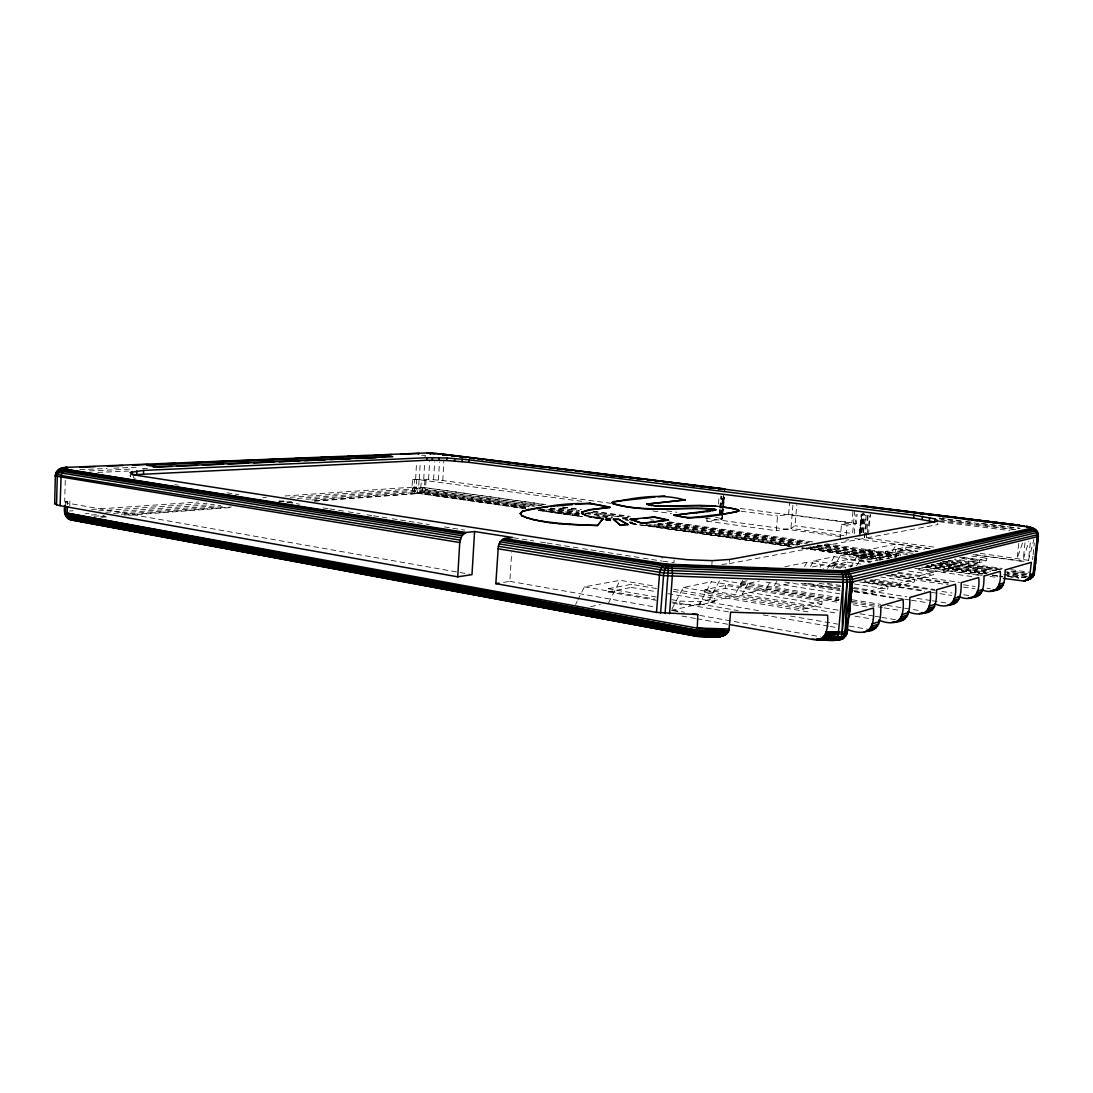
<?xml version="1.0" encoding="UTF-8"?>
<svg xmlns="http://www.w3.org/2000/svg" width="1093" height="1093" viewBox="0 0 1093 1093"><rect width="100%" height="100%" fill="white"/><g stroke="black" fill="none" stroke-linecap="round" stroke-linejoin="round"><path stroke-width="0.75" stroke-dasharray="5 3.75" d="M65.266 480.346L64.706 501.386L69.884 501.059L69.665 509.338M65.717 504.898L65.799 501.578L69.884 501.059M67.397 504.597L67.493 501.277M581.859 501.318L416.652 479.39L416.228 487.068L417.963 493.503L314.251 501.25M130.518 473.57L130.409 476.808L129.889 475.742M133.742 474.676L133.633 477.942L137.937 478.775M611.233 503.367L442.761 480.524L428.606 479.308L412.58 479.458C412.444 483.816 410.326 491.877 416.337 493.544M314.757 500.717L417.075 493.503C412.771 490.402 414.411 483.789 414.425 479.39L416.652 479.39M415.641 479.253L416.529 463.008M290.151 497.315L417.157 488.598L418.674 487.136L419.097 479.472M419.302 479.13L420.204 462.913M426.202 480.087L425.122 490.675L421.802 493.79L523.137 508.286L419.972 493.599L421.625 479.622M423.729 479.144L424.63 462.967M525.774 508.122L422.759 493.517C418.92 494.473 427.527 482.437 424.043 479.841M428.606 479.308L429.604 461.533M433.62 479.608L434.631 461.833M438.443 480.032L439.454 462.243M442.761 480.524L443.867 461.096M503.613 582.364L509.844 581.339L511.661 552.675M721.763 515.117L722.077 510.171M722.5 503.572L723.019 495.32M722.473 515.404L722.883 508.914M722.992 507.289L723.716 495.935M720.683 514.858L721.025 509.857M721.134 508.177L721.926 496.509M656.36 600.303L608.05 591.9L608.282 588.731L631.508 584.318L656.551 588.553M723.634 503.695L724.112 496.96L723.498 503.6M863.142 532.633L864.467 514.052M866.148 515.199L864.549 537.811L936.824 547.484M608.05 591.9L631.289 587.419L631.508 584.318M667.891 561.87L661.852 561.051L662.167 556.884M722.664 515.677L721.817 519.161L706.816 521.156L707.062 517.973M723.17 508.983L722.787 514.011L723.238 509.065M723.293 507.302L724.058 497.247M860.027 536.021L861.694 514.216M868.074 515.459L866.394 537.975L870.206 514.748M674.149 559.876L673.944 562.676L669.408 562.062M673.247 591.368L714.986 598.418L714.726 601.628L699.971 604.989L679.682 604.347L679.942 601.082L671.608 599.647M699.971 604.989L700.217 601.737L714.986 598.418M704.78 592.789L705.026 589.687L725.465 585.356L822.114 601.095L821.84 604.238L803 609.225L704.78 592.789L725.233 588.389L821.84 604.238M711.83 564.821L712.171 560.641M718.484 503.996L719.126 495.826M723.484 507.289L724.263 497.37M719.74 509.516L719.071 517.973L722.405 519.038L722.692 515.705M719.877 507.821L720.833 495.99M722.623 509.051L721.817 519.161L723.088 505.704M722.76 507.371L723.703 495.566M725.233 588.389L725.465 585.356M721.886 564.453L729.345 563.578L729.687 559.452M839.137 599.661L835.995 600.494L740.617 585.069L740.863 582.104L747.134 580.766M861.612 532.742L863.224 513.027M723.388 507.398L724.222 497.424M706.816 521.156L776.303 530.72L777.547 516.005L788.613 514.475L851.925 522.727L853.223 508.45M788.613 514.475L789.679 502.083M792.931 505.103L790.922 528.425L776.303 530.72M843.974 535.625L790.922 528.425L794.994 525.774L796.797 504.734M803 609.225L803.273 606L822.114 601.095M840.544 568.251L820.378 565.259L820.133 567.95L823.494 568.456M845.777 567.322L832.292 565.327L832.524 562.676L847.444 559.52L870.684 562.895M721.845 515.199L722.282 510.376M722.856 503.941L723.593 495.894M840.134 539.491L841.487 524.408L851.925 522.727M835.995 600.494L836.282 597.406L840.995 596.177M846.146 535.215L847.061 525.146L856.27 523.629L857.131 514.216M832.292 565.327L847.212 562.116L847.444 559.52M854.712 510.363L852.595 533.521L794.994 525.774M854.207 533.753L855.983 514.42M859.289 534.436L861.147 514.229M860.369 532.701L862.09 514.325M871.886 561.611L858.511 559.684L858.743 557.129L872.624 554.192L896.151 557.512M868.47 534.832L870.329 514.762M872.624 554.192L872.392 556.692L858.511 559.684M871.954 593.376L872.228 590.411L888.022 586.244L887.748 589.141L871.954 593.376L853.619 590.507M723.252 504.023L724.044 495.607M914.035 551.856L895.645 549.314L885.508 551.459L885.275 553.919L895.413 551.733L907.122 553.359M895.413 551.733L895.645 549.314M912.682 553.331L897.681 551.255L897.913 548.836L905.947 547.128L924.487 549.67M899.662 585.957L899.935 583.102L914.513 579.263L914.254 582.05L899.662 585.957L864.454 580.602M897.681 551.255L905.714 549.519L905.947 547.128M933.764 572.035L920.183 575.574L919.923 578.306L933.504 574.713L933.764 572.035L915.51 569.385M943.792 571.994L944.051 569.357L956.662 566.078L956.402 568.661L943.792 571.994L918.707 568.374M977.552 560.641L968.343 563.032L968.097 565.573L977.292 563.141L977.552 560.641L959.162 558.099M979.342 562.594L979.601 560.108L986.87 558.222L986.624 560.682L979.342 562.594L954.353 559.124M980.353 553.386L1028.472 560.326L1030.535 540.311M1032.571 559.684L1032.926 556.323M1033.09 554.657L1034.306 542.934M859.508 532.756L861.448 514.229M1018.758 543.467L1017.2 558.386L1022.72 542.347M1025.002 542.702L1023.28 559.315L1028.732 541.663M720.806 514.926L721.325 510.021M722.022 503.477L722.883 495.293M860.519 532.769L862.951 513.041M861.83 532.605L864.112 514.052M720.096 509.707L719.071 517.973L715.696 517.522M720.301 508.054L721.735 496.468M863.429 532.878L865.752 515.186M867.76 515.431L864.549 537.811L862.787 537.701M425.054 456.642L425.341 455.316L421.092 455.248L420.668 456.587M1028.472 560.326L1033.91 539.395M575.615 604.429L577.09 601.492M577.814 600.03L584.427 586.845L620.073 580.315L655.213 586.217M608.541 602.953L620.073 580.315M671.99 608.938L683.316 587.487L711.42 581.749L838.345 602.352M671.239 610.372L699.561 603.951L711.42 581.749M758.528 610.604L708.141 601.997L719.932 580.014M742.721 580.424L734.223 596.081L708.141 601.997M838.126 610.167L742.133 594.291L749.812 580.178M742.133 594.291L766.22 588.826L770.264 581.476M776.768 581.339L773.543 587.16L792.685 582.815M804.557 566.502L806.935 562.253L845.75 568.018M810.514 566.502L813.67 560.887L834.219 556.679L869.495 561.788M827.565 568.483L834.219 556.679M833.03 568.565L840.476 555.408L859.617 551.5L896.438 556.692M850.668 567.185L859.617 551.5M856.557 565.86L865.451 550.312L896.574 543.959L930.28 548.549M888.076 558.632L896.574 543.959M412.225 488.653L414.001 487.068L423.619 487.505L545.817 504.57M414.438 488.571L416.228 487.068M525.61 508.259L422.759 493.517L415.19 493.175M65.799 501.578L64.979 502.343L67.684 503.163L470.304 574.344M740.617 585.069L759.43 581.025M812.345 566.953L820.378 565.259M784.801 566.775L806.935 562.253M590.616 606.629L600.385 604.62M421.297 493.339L416.447 493.121M729.345 563.578L935.936 524.968L938.054 524.189L937.575 523.164M845.695 540.256L848.769 539.696M100.283 516.811L105.393 516.429M124.124 515.022L231.347 506.974M287.527 502.753L294.331 502.247M101.54 517.29L110.051 516.647M128.769 515.24L230.869 507.535M91.347 515.022L96.457 514.653M113.494 513.396L220.786 505.526M278.701 501.277L287.213 500.649M305.944 499.269L417.403 491.344L530.87 506.838M94.025 516.251L104.245 515.486M121.268 514.229L223.437 506.633M286.434 501.947L293.238 501.441M311.97 500.048L417.649 492.396L526.58 507.371M85.432 513.737L88.82 513.491M105.775 512.262L214.269 504.433M297.323 498.435L417.225 490.047L534.969 506.032M69.624 510.991L73.012 510.759M91.662 509.461L198.489 502.015M262.935 497.534L266.323 497.301M284.972 495.99L414.001 487.068M98.561 510.909L207.069 503.204M97.837 472.422L128.55 471.042M89.53 470.905L132.185 469.047M142.418 468.61L149.235 468.31M79.844 469.635L107.128 468.473M113.945 468.187L136.119 467.244M412.58 479.458L414.425 479.39M679.942 601.082L700.217 601.737M417.977 493.134L419.657 493.216M417.157 488.598L542.196 505.581M939.406 520.883L1016.736 529.64L939.215 519.681M939.201 518.888L1020.056 528.315L1009.932 527.031M942.385 517.713L945.759 518.123M939.352 521.744L1009.891 530.611M939.119 518L954.285 519.926M955.979 520.145L964.409 521.224M966.089 521.429L974.532 522.509M981.268 523.369L1008.252 526.812M740.234 508.491L856.27 523.629M741.095 511.21L777.547 516.005M841.487 524.408L847.061 525.146M666.839 510.896L676.95 512.275M975.776 554.738L1026.327 561.638M652.917 511.005L671.539 513.546M705.368 518.164L842.744 536.895M854.917 538.548L930.853 548.905M973.043 554.657L1023.663 561.57M971.691 556.132L986.87 558.222M905.714 549.519L917.519 551.145M963.029 557.416L986.624 560.682M897.913 548.836L917.915 551.596M959.599 557.348L979.601 560.108M955.569 560.122L977.292 563.141M885.508 551.459L907.477 554.534M948.055 560.203L968.343 563.032M562.717 506.933L581.312 509.529M593.157 511.196L630.347 516.402M669.23 521.839L814.64 542.196M826.472 543.849L904.253 554.738M948.205 560.9L1002.308 568.469M1010.765 569.658L1029.36 572.254M865.451 550.312L900.796 555.271M944.557 561.406L1003.456 569.685M560.791 508.19L579.386 510.786M591.217 512.439L628.407 517.645M667.29 523.082L807.604 542.729M824.505 545.093L900.482 556.064M942.835 561.652L1000.3 569.699M939.953 562.84L995.19 570.642M550.175 508.163L578.907 512.18M585.67 513.136L612.708 516.921M622.846 518.328L627.915 519.038M658.328 523.301L805.363 543.863M817.181 545.516L896.615 556.638M940.554 562.786L996.324 570.587L942.316 562.799M936.496 563.223L956.662 566.078M549.451 509.434L579.85 513.696M596.737 516.074L600.112 516.552M601.806 516.784L611.943 518.205M625.456 520.104L628.83 520.569M657.535 524.599L799.407 544.505M812.919 546.404L892.298 557.539M937.89 563.933L990.244 571.284M541.773 509.516L578.88 514.735M605.877 518.547L612.626 519.489M629.5 521.867L632.874 522.345M649.748 524.722L794.83 545.161M810.022 547.306L889.319 558.468M931.496 564.412L988.851 572.5L931.345 564.22M1004.043 574.631L1025.972 577.719M425.764 487.765L545.749 504.857M562.649 507.261L579.55 509.666M593.062 511.592L628.557 516.647M650.513 519.776L653.901 520.254M667.413 522.181L809.366 542.415M824.573 544.574L900.618 555.408M942.863 561.433L1000.314 569.617M540.393 505.608L425.56 489.254L423.619 487.505M558.974 508.245L579.235 511.128M587.679 512.33L628.215 518.096M665.364 523.383L807.208 543.576M817.345 545.024L896.711 556.31M425.122 490.675L534.778 506.291M549.97 508.464L578.648 512.549M585.397 513.505L612.381 517.344M622.504 518.792L629.254 519.749M657.931 523.834L799.652 544.027M816.526 546.432L894.129 557.485M937.985 563.742L990.285 571.188M424.48 491.905L529.231 506.851M547.812 509.502L579.918 514.079M605.262 517.699L612.012 518.656M654.256 524.681L797.876 545.175M809.694 546.855L889.115 558.195M1004.002 574.576L1025.958 577.719M423.674 492.875L526.539 507.589M540.024 509.516L580.492 515.295M605.795 518.915L612.545 519.885M629.404 522.29L632.779 522.768M646.264 524.708L792.971 545.68M808.151 547.853L887.516 558.851M931.195 565.081L986.911 573.401M1007.145 576.298L1018.949 577.992L1007.104 576.325M537.606 509.789L579.823 515.773M605.153 519.366L611.916 520.323M630.483 522.96L637.246 523.916M645.69 525.105L792.616 545.926M806.128 547.839L883.827 558.851M931.113 565.559L986.842 573.456M582.241 516.661L538.33 510.404L582.255 516.743M605.891 520.036L612.64 521.006L605.905 520.131M791.66 546.527L629.527 523.41L790.007 546.459M801.797 547.976L882.857 559.534M926.768 565.805L982.498 573.743M992.635 575.191L1002.773 576.639L992.69 575.178M801.838 548.153L882.912 559.753M926.823 566.037L982.566 574.016M992.704 575.464L1002.841 576.913M539.109 510.185L581.257 516.224M604.866 519.612L611.615 520.582M630.155 523.233L636.905 524.203M645.335 525.405L792.029 546.432M802.153 547.88L883.089 559.479M926.932 565.75L982.58 573.729M858.743 557.129L880.48 560.244M925.648 566.721L944.051 569.357M924.828 567.089L981.678 575.246M990.039 576.448L996.72 577.405M840.476 555.408L877.624 560.75M921.522 567.062L982.306 575.792M914.855 568.346L971.964 576.598M847.212 562.116L862.145 564.302M908.611 571.079L933.504 574.713M832.524 562.676L852.759 565.655M898.268 572.349L920.183 575.574M813.67 560.887L852.226 566.57M897.49 573.238L959.531 582.391M891.683 574.139L951.798 583.047M963.493 584.769L975.175 586.504M986.87 588.239L990.203 588.731M891.328 574.781L948.71 583.293M887.625 575.26L914.513 579.263M886.013 575.546L948.205 584.81M963.329 587.064L975.093 588.813M880.63 577.008L914.254 582.05M874.769 579.304L899.935 583.102M870.807 579.796L934.884 589.51M869.932 580.52L935.266 590.439M941.961 591.463L952.017 592.98M963.753 594.77L970.447 595.781M864.864 581.572L925.306 590.794M863.866 582.036L924.582 591.313M931.318 592.338L951.552 595.425M859.644 581.9L888.022 586.244M854.371 584.004L887.748 589.141M827.21 583.402L840.544 585.479M853.879 587.556L872.228 590.411M819.163 583.348L840.995 586.75M853.141 588.43L906.971 596.819M917.068 598.39L930.526 600.494M932.22 600.754L947.358 603.117M808.615 583.457L840.285 588.417M174.771 484.609L178.132 485.142M227.016 492.806L233.752 493.872M235.446 494.132L238.807 494.664M279.262 501.018L285.997 502.07M287.691 502.329L299.482 504.187M323.077 507.89L328.146 508.682M329.826 508.942L346.686 511.592M348.366 511.852L355.102 512.918M356.796 513.177L360.157 513.71M366.906 514.762L371.962 515.554M373.642 515.828L380.391 516.88M382.072 517.153L390.502 518.465M392.182 518.738L398.931 519.79M400.612 520.049L407.361 521.115M409.042 521.375L415.777 522.44M417.471 522.7L424.207 523.766M425.901 524.025L429.262 524.558M444.441 526.935L451.177 527.987M452.857 528.261L464.662 530.105M513.532 537.783L528.711 540.161M530.392 540.42L533.767 540.953M540.502 542.005L545.557 542.811M547.251 543.071L580.957 548.358M582.637 548.618L589.387 549.683M591.067 549.943L597.816 551.009M599.497 551.268L641.632 557.881M643.312 558.14L650.062 559.206M651.742 559.466L661.852 561.051M804.243 583.416L839.41 588.936M854.48 591.299L903.05 598.923M904.717 599.183L909.745 599.975M911.425 600.235L928.176 602.858M801.032 583.416L839.506 589.455M854.576 591.819L896.397 598.39M784.815 582.077L840.134 590.794M766.125 582.091L839.861 593.8M740.863 582.104L838.796 597.625M852.171 599.77L880.616 604.333M887.311 605.413L920.771 610.782M723.293 580.561L838.891 599.169M852.294 601.328L879.1 605.645M766.22 588.826L838.645 600.522M852.13 602.694L882.447 607.599M884.128 607.872L900.974 610.591M853.373 604.784L868.402 607.23M860.027 613.788L873.498 616.015M875.179 616.288L880.234 617.121M881.914 617.408L898.76 620.182M705.026 589.687L803.273 606M683.316 587.487L838.249 613.419M855.027 616.206L873.471 619.28M673.63 589.318L809.189 612.094M631.289 587.419L656.319 591.682M668.001 593.663L714.726 601.628M790.43 616.056L837.457 624.089M849.206 626.098L867.678 629.254M699.561 603.951L738.062 610.577M763.16 614.908L828.439 626.152M830.12 626.439L836.814 627.587M608.282 588.731L656.606 597.065M584.427 586.845L654.994 599.087M671.799 601.997L728.922 611.902M673.028 603.199L679.682 604.347M509.844 581.339L654.174 606.861M672.646 610.126L684.396 612.203M672.919 610.673L681.294 612.148M699.739 615.414L820.433 636.782M681.936 616.069L695.285 618.447M696.951 618.747L728.648 624.417M421.201 487.287L422.991 488.954M418.674 487.136L420.095 488.735M1027.352 573.483L1010.451 571.12L1027.352 573.47M1026.737 574.836L1006.462 572.008L1026.751 574.822M1027.406 576.489L1007.131 573.647L1027.406 576.476"/><path stroke-width="1.5" d="M841.788 570.751C847.895 569.672 853.114 576.079 852.472 581.927L847.007 633.831L842.881 638.845L838.126 640.033L840.845 639.637L842.771 637.888L845.231 631.932L847.02 582.419C847.403 577.937 845.832 570.683 840.23 570.724L666.88 564.179L504.242 538.535L500.075 541.814L498.34 546.281L495.839 583.648L656.483 612.408L697.812 614.567L696.951 636.358L718.128 636.932L725.11 635.279L728.881 630.729L730.602 612.203L827.592 615.181C828.275 626.029 827.428 642.657 812.072 639.309L730.315 624.704M668.656 564.343L665.091 613.474M842.771 637.888L836.883 638.49L822.564 637.506L843.741 636.604L844.643 637.574L842.771 637.888L842.881 638.845L835.967 639.637L816.334 639.542C824.218 638.64 841.76 645.676 842.211 632.109L843.236 579.727L842.648 574.809L840.23 570.724M54.677 503.996L55.36 475.318C55.524 469.403 62.178 467.176 67.165 467.326L59.528 468.897L56.576 472.217L55.401 476.029L459.743 542.538L457.721 576.831L60.115 505.663L56.535 504.843L54.65 503.176M56.535 504.843L57.26 476.78C57.287 471.793 62.656 467.626 67.438 469.539L466.055 532.496L474.581 531.526L512.617 537.496L504.242 538.535M60.115 505.663L61.112 475.51L62.861 471.985L67.438 469.539M708.81 636.55L696.951 636.358L71.851 520.131C64.815 519.216 63.408 511.114 64.856 505.28M68.394 518.765L697.143 636.167L70.376 519.503C64.241 518.301 65.512 510.609 65.826 506.114M73.463 520.268C66.55 520.268 66.933 511.223 67.602 506.51M132.157 471.602L132.062 474.799L426.653 460.262L446.736 460.495L468.842 462.339L913.639 518.191L934.583 521.962L934.884 518.902L913.939 515.172L468.979 459.825L446.887 457.981L426.803 457.721L143.607 470.414L129.999 472.518L133.742 474.676L139.48 475.783L662.167 556.884L687.265 559.698L712.171 560.641L729.687 559.452L938.354 521.088L934.884 518.902M136.721 474.075L136.816 470.892M143.511 473.57L143.607 470.414M825.379 634.336L847.007 633.831L845.231 631.932L848.988 615.086L850.176 579.632L848.482 574.74L843.058 570.696M646.66 504.215L651.647 505.553L646.673 504.01L685.243 499.911L646.646 504.256M426.653 460.262L426.803 457.721M432.322 460.126L432.473 457.598M439.167 460.208L439.318 457.694M446.736 460.495L446.887 457.981M454.538 460.973L454.688 458.459M462.066 461.601L462.216 459.087M468.842 462.339L468.979 459.825M474.581 531.526L471.985 574.645L457.721 576.831M586.108 515.691L581.613 513.245L588.635 516.429L603.131 518.588L597.461 525.624C572.281 524.339 545.913 525.009 522.058 515.91L520.295 513.669L522.276 511.319C550.776 505.253 581.49 499.597 610.058 507.33L589.673 509.912L581.845 512.152L589.687 509.652L610.058 507.33M522.058 515.91L520.323 513.396M520.295 513.669L522.276 511.319M527.263 518.164L522.071 515.636M522.263 511.592L528.547 509.352M534.299 519.995L527.277 517.891M528.534 509.625L539.669 507.521M541.991 521.402L534.313 519.708M550.448 522.563L542.019 521.115M551.173 506.524L557.785 505.553M559.944 523.588L550.476 522.276M569.959 524.435L559.971 523.301M579.932 525.077L597.488 525.35L603.131 518.588M588.635 516.429L591.354 517.044M575.56 504.392L590.138 502.999M593.663 517.481L603.117 518.861M1003.415 578.361L1023.758 581.039L1030.726 578.634L1033.5 575.779L1035.481 563.182L1037.312 536.718L1036.71 532.892L1034.251 529.845L1030.603 528.384L843.96 570.573M612.135 502.397L612.722 503.654C645.608 513.355 681.581 506.633 714.713 509.188C680.953 505.854 645.785 513.341 612.736 503.408L612.135 502.397C635.771 497.506 661.497 493.052 685.229 500.143M613.351 501.632L654.953 497.028M613.474 519.366L618.638 519.189L627.983 524.449L620.264 525.186L613.474 519.366L618.624 519.462L627.956 524.722M620.264 525.186L613.487 519.093M630.278 519.366L654.242 516.948L668.492 520.049L642.643 523.451L630.278 519.366L637.902 518.765M642.643 523.451L630.292 519.107M644.146 518.246L654.229 517.208L668.479 520.309M653.368 505.676C681.021 507.33 711.652 501.96 738.936 510.417L739.087 511.005C718.019 515.281 695.203 520.746 673.957 515.254L716.147 509.844L712.103 510.8M654.748 505.745L658.901 505.676M664.899 495.908L658.259 496.728M656.483 612.408L659.666 572.39L661.361 567.581L665.213 563.947M658.888 505.922L665.992 505.84M660.623 613.023L663.752 572.951L666.88 564.179M669.544 613.719L672.523 573.62L672.154 568.606L670.433 564.439M687.661 518.164L727.624 513.396L736.409 511.934L738.936 510.417M673.957 515.254L696.596 512.617M665.979 506.086L701.487 505.622M701.474 505.854L706.898 505.745M696.569 512.877L707.048 511.442M706.884 505.977L711.037 505.922M715.273 506.196L711.024 506.155M719.659 506.578L727.173 507.726M728.689 507.685L737.748 509.543M833.986 639.911L836.883 638.49L838.263 634.596L843.127 582.364L852.472 581.927L1037.312 536.718L1038.35 536.157L1037.694 532.359L1034.511 528.78L1030.849 527.509L1036.615 530.706L845.859 574.863L664.79 568.046L500.075 541.814M849.152 615.058L852.472 581.927L848.988 615.086M846.856 629.322C867.76 637.233 875.151 629.445 873.416 608.036L849.452 614.976M866.585 631.426C880.603 631.289 881.054 616.288 880.767 605.905L903.091 599.442C904.649 619.103 898.104 627.532 878.512 620.127M849.302 615.017L852.472 581.927M913.639 518.191L913.939 515.172M896.451 621.876C909.731 621.657 910.004 607.284 909.841 597.488L930.348 591.559C931.701 609.484 926.044 618.583 907.709 611.684M922.178 519.394L922.478 516.361M826.117 631.74L842.211 632.109L847.02 582.419M929.323 520.692L929.624 517.631M923.886 613.105C936.496 612.818 936.633 599.046 936.564 589.769L955.46 584.29C957.208 599.743 951.265 610.727 934.87 603.91M842.211 632.109L845.231 631.932L850.217 582.268M949.175 605.016C961.171 604.675 961.184 591.436 961.198 582.637L978.686 577.569C980.448 592.898 974.232 602.994 958.301 596.464M972.551 597.529C983.987 597.147 983.919 584.427 984.001 576.038L1000.204 571.338C1001.639 584.96 996.693 595.781 981.815 589.81M1033.5 575.779L1035.481 563.182L1034.798 562.321M994.234 590.603C1005.164 590.165 1005 577.91 1005.15 569.918L1031.382 562.321L1029.62 576.558L1025.644 580.561L1032.666 576.995L1034.429 572.964L1038.35 536.157L1037.612 535.42M1036.738 543.822L1037.079 540.461M1037.312 536.718L1032.885 575.642L1030.316 578.784L1023.758 581.039L1030.726 578.634L1023.758 581.039M1035.686 555.777L1036.355 550.872M1036.792 547.607L1038.35 536.157M459.743 542.538L461.833 535.707L466.055 532.496M581.599 513.505L581.859 511.893M1035.481 563.182L1033.404 573.647L1029.62 576.558L1033.746 575.219L1034.429 572.964M430.205 454.387L430.751 453.049L441.627 454.032L724.919 489.104L724.591 490.224M1034.279 573.21L1032.339 577.2L1027.324 579.604L1032.339 577.2M1033.746 575.219L1032.666 576.995M715.587 636.673L718.128 636.932L696.788 636.249L720.752 636.782L696.651 635.757L70.376 519.503L68.722 518.41M67.179 517.126L69.105 518.41L696.555 634.869L723.047 636.222L696.651 635.757M66.004 515.513L68.162 516.921L696.514 633.639L725.11 635.279L696.555 634.869L70.376 519.503M67.015 468.774L68.067 467.736L63.94 467.995M418.346 454.21L419.329 453.417L400.571 454.182M61.03 468.391L57.888 470.659L461.833 535.707M1032.885 575.642L1028.677 578.238L1031.833 577.405M1030.603 528.384L1031.341 528.015M1031.027 578.443L1026.409 580.014M839.041 639.255L836.883 638.49L819.777 638.859L837.73 639.965L834.984 640.115L841.296 639.104M1033.923 573.442L1030.071 574.686M58.23 470.974L56.576 472.217L460.795 537.756M61.481 468.228L64.774 467.654L61.536 468.76L464.552 532.988M843.741 636.604L846.037 635.866L844.725 634.418M891.929 622.354L894.661 621.493M919.5 613.583L922.642 612.586M968.425 598.008L975.899 596.327L970.529 598.049M990.217 591.067L993.974 589.865M868.621 630.237L876.012 627.874M898.419 620.728L905.209 618.57M925.798 611.998L932.042 610.003M951.033 603.951L956.785 602.106M974.355 596.505L979.697 594.797M995.983 589.605L1000.942 588.02M864.303 632L873.99 629.062M894.238 622.436L903.255 619.704M921.741 613.638L930.143 611.096M947.085 605.536L954.954 603.172M992.266 591.094L999.207 589.004M870.26 628.516L877.638 626.18M900.017 619.075L906.78 616.93M927.342 610.4L933.572 608.418M952.522 602.407L958.274 600.576M975.803 595.016L981.145 593.321M997.403 588.171L1002.349 586.599M871.381 626.371L878.758 624.048M901.11 617.012L907.873 614.881M928.408 608.418L934.624 606.465M953.561 600.508L959.299 598.691M976.814 593.185L982.142 591.504M998.387 586.394L1003.319 584.837M871.927 623.953L879.291 621.657M901.629 614.703L908.392 612.599M928.913 606.205L935.143 604.265M954.066 598.363L959.804 596.573M977.306 591.122L982.621 589.469M998.865 584.413L1003.798 582.87M495.839 583.648L498.941 583.129M845.231 631.932L847.485 631.549M1022.105 526.198L647.111 479.595M707.021 511.702L710.395 511.264M642.657 523.178L668.492 520.049M539.641 507.78L547.88 506.879M64.924 469.047L59.582 469.484L463.118 534.081M430.751 453.049L426.762 452.967L440.711 453.882L724.686 488.872M557.758 505.813L572.322 504.652M838.618 632.096L825.884 633.052L838.263 634.596L824.286 635.976L837.675 636.782L840.203 638.052M65.498 467.408L427.308 452.926M620.291 524.9L627.983 524.449M153.266 467.217L171.997 466.41M177.093 466.192L197.532 465.317M202.629 465.099L223.054 464.224M228.164 464.006L248.589 463.131M253.699 462.913L274.124 462.025M279.234 461.806L299.66 460.932M304.756 460.713L325.181 459.839M330.291 459.62L350.716 458.746M355.826 458.527L376.252 457.653M381.361 457.434L384.763 457.284L383.575 455.521L146.872 465.304L156.736 466.779L392.838 456.71L383.575 455.521M80.008 467.244L95.351 466.629M107.292 466.137L122.635 465.509M132.868 465.099L148.211 464.47M160.152 463.978L175.495 463.35M187.422 462.872L202.779 462.243M213.012 461.82L230.063 461.123M240.296 460.713L255.639 460.085M267.566 459.606L282.923 458.978M294.85 458.486L310.207 457.858M320.427 457.448L337.491 456.751M347.711 456.327L364.761 455.631M374.995 455.221L392.045 454.524M71.851 520.131L72.753 520.104L70.731 519.858M816.334 639.542L830.776 639.842M925.785 611.574L928.012 611.643M69.105 518.41L696.514 633.639L726.818 633.981L696.528 632.109L67.575 515.145L64.815 514.147L64.678 511.948L67.424 513.218L696.747 628.065L729.236 628.981M812.072 639.309L830.612 639.815M843.127 582.364L663.465 575.642L497.998 548.782M430.382 453.581L434.659 453.841M569.972 524.162L579.946 524.79M651.66 505.308L653.382 505.431M696.747 628.065L728.881 630.729L696.61 630.224L67.575 515.145L65.648 512.808M610.167 475.674L613.542 476.083M618.611 476.698L621.985 477.108M637.164 478.939L640.539 479.349M664.161 482.204L667.536 482.614M672.591 483.229L675.966 483.639M681.035 484.254L684.409 484.664M689.464 485.278L694.533 485.879M699.588 486.494L702.963 486.904L699.52 486.426M708.018 487.519L711.393 487.929M868.826 507.07L873.894 507.685M877.269 508.095L882.338 508.696M885.713 509.106L1019.059 525.227L861.912 505.799M920.388 513.942L923.749 514.352M928.79 514.953L932.151 515.363M965.761 519.394L969.122 519.79M974.164 520.405L977.525 520.801M982.552 521.402L985.913 521.812M992.635 522.618L995.996 523.014M1001.038 523.629L1004.399 524.025M1009.44 524.626L1014.482 525.241M442.46 454.579L447.529 455.194L442.46 454.579L443.143 455.453M455.986 456.232L450.917 455.603L455.986 456.246M486.44 459.948L501.66 461.806M510.117 462.845L505.034 462.23L510.103 462.954M518.574 463.883L513.491 463.254L518.56 464.006M545.626 467.189L521.948 464.293L527.017 465.044M549.014 467.599L572.691 470.496M576.079 470.905L581.148 471.534M584.536 471.944L643.736 479.185M862.322 505.813L1019.059 525.227M486.426 460.016L491.508 460.645M494.883 461.068L499.966 461.697M530.406 465.468L535.474 466.096M538.863 466.52L545.626 467.353M549 467.777L554.083 468.405M557.457 468.815L562.54 469.444M565.914 469.867L570.997 470.496M576.066 471.124L579.454 471.548M584.523 472.176L589.592 472.804M592.98 473.214L598.049 473.843M601.437 474.266L606.506 474.895M609.894 475.318L614.963 475.947M618.351 476.357L623.42 476.985M628.489 477.614L633.571 478.242M636.946 478.666L642.028 479.294M647.097 479.923L650.485 480.346M655.554 480.975L658.942 481.385M664.011 482.013L669.08 482.641M672.468 483.065L677.537 483.693M680.925 484.117L685.994 484.745M691.077 485.374L694.451 485.798M707.977 487.464L713.06 488.093M1018.512 525.105L1024.688 526.553M502.766 539.04L666.17 564.849L843.331 571.516L1032.516 528.875L1032.776 527.905M501.345 540.161L665.459 566.16L844.725 572.923L1035.126 529.381L1029.155 526.935L1032.448 528.069L1030.207 527.564M499.05 543.904L664.202 570.355L846.651 577.2L851.652 576.762L1037.694 532.359L1035.959 530.064L1033.732 529.299M460.085 540.092L61.112 475.51L55.688 473.351M498.34 546.281L663.752 572.951L847.048 579.768L852.376 579.304L1037.271 534.778L1038.282 534.217L1037.558 533.493M1026.149 526.799L1029.1 527.304L1022.775 525.692L1023.786 525.883M440.711 453.882L441.627 454.032M692.784 613.679L697.812 614.567M1027.83 526.566L1026.395 526.32L1030.89 527.263M68.162 516.921L696.528 632.109L728.088 632.423L696.61 630.224L67.424 513.218M673.985 514.994L687.675 517.891M590.124 503.245L610.031 507.576M714.713 509.188L715.546 509.68M862.855 505.991L863.771 506.455M64.719 512.371L65.594 514.653M55.36 475.318L55.401 476.029M721.517 489.158L718.142 488.749L721.517 489.145M466.137 457.475L459.374 456.642L466.137 457.502M474.594 458.5L469.525 457.885L474.594 458.554M483.051 459.538L477.983 458.91L483.051 459.606"/></g></svg>
